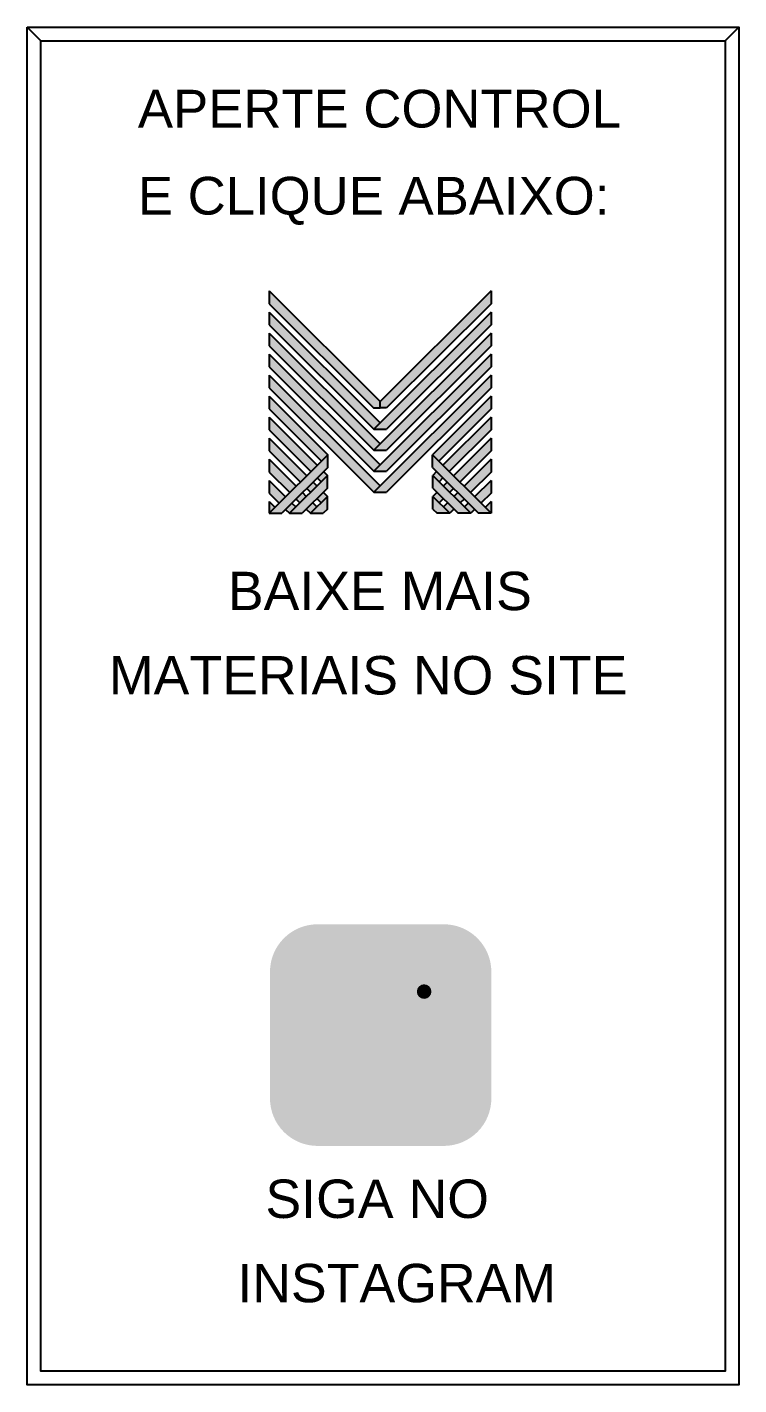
# Model space of a CAD drawing. Header units: millimetres. Extents: x 2237 to 13945, y -185 to 7152.
# Drawn here: x 10099 to 13945, y -185 to 7152 of the extents above; entities that cross this region are included whole.
import ezdxf

# ---------------------------------------------------------------- set-up
doc = ezdxf.new("R2010")
doc.units = ezdxf.units.MM
for name, color, linetype in [('BUCHA DE PASSAGEM', 20, 'Continuous'), ('logo01', 10, 'Continuous'), ('logo02', 250, 'Continuous')]:
    doc.layers.add(name, color=color, linetype=linetype)
doc.styles.get("Standard").update_dxf_attribs({"font": 'arial.ttf'})

# ---------------------------------------------------------------- blocks, each defined once
blk = doc.blocks.new('MESH')
at = {"layer": 'logo01'}
h = blk.add_hatch(color=256, dxfattribs=at)
h.dxf.hatch_style = 1
h.paths.add_polyline_path([(30046, 14087), (30046, 13835), (32119, 11769), (32248, 11769), (32248, 11893)])
h.paths.add_polyline_path([(30046, 13670), (30046, 13418), (32121, 11349), (32248, 11475)])
h.paths.add_polyline_path([(30046, 13253), (30046, 13001), (32121, 10932), (32248, 11058)])
h.paths.add_polyline_path([(30046, 12835), (30046, 12583), (32121, 10515), (32248, 10641)])
h.paths.add_polyline_path([(30046, 12418), (30046, 12166), (32121, 10097), (32248, 10223)])
h.paths.add_polyline_path([(30046, 12001), (30046, 11749), (31084, 10714), (31211, 10840)])
h.paths.add_polyline_path([(30046, 11583), (30046, 11331), (30875, 10505), (31001, 10631)])
h.paths.add_polyline_path([(30046, 11166), (30046, 10914), (30666, 10296), (30792, 10422)])
h.paths.add_polyline_path([(30046, 10749), (30046, 10497), (30456, 10088), (30583, 10214)])
h.paths.add_polyline_path([(30046, 10331), (30046, 10079), (30247, 9879), (30373, 10005)])
h.paths.add_polyline_path([(30164, 9796), (30046, 9914), (30046, 9679)])
h.paths.add_polyline_path([(30574, 9805), (30500, 9879), (30373, 9753), (30448, 9679)])
h.paths.add_polyline_path([(30784, 10013), (30709, 10088), (30583, 9962), (30657, 9887)])
h.paths.add_polyline_path([(30993, 9805), (30910, 9887), (30784, 9761), (30867, 9679)])
h.paths.add_polyline_path([(30993, 10222), (30918, 10296), (30792, 10170), (30867, 10096)])
h.paths.add_polyline_path([(31119, 10096), (30993, 9970), (31076, 9887), (31202, 10013)])
h.paths.add_polyline_path([(31202, 10431), (31128, 10505), (31001, 10379), (31076, 10305)], flags=17)
h.paths.add_polyline_path([(33284, 10840), (33284, 10588), (34196, 9679), (34449, 9679)])
h.paths.add_polyline_path([(33293, 10431), (33293, 10179), (33794, 9679), (34047, 9679)])
h.paths.add_polyline_path([(33293, 10013), (33293, 9761), (33376, 9679), (33628, 9679)], flags=17)
at = {"layer": 'logo02'}
h = blk.add_hatch(color=256, dxfattribs=at)
h.dxf.hatch_style = 1
h.paths.add_polyline_path([(34449, 13835), (34449, 14087), (32248, 11893), (32248, 11769), (32376, 11769)])
h.paths.add_polyline_path([(34449, 13418), (34449, 13670), (32121, 11349), (32374, 11349)])
h.paths.add_polyline_path([(34449, 13001), (34449, 13253), (32121, 10932), (32374, 10932)])
h.paths.add_polyline_path([(34449, 12583), (34449, 12835), (32121, 10515), (32374, 10515)])
h.paths.add_polyline_path([(34449, 12166), (34449, 12418), (32121, 10097), (32374, 10097)])
h.paths.add_polyline_path([(34449, 11749), (34449, 12001), (33284, 10840), (33411, 10714)], flags=17)
h.paths.add_polyline_path([(34449, 11331), (34449, 11583), (33494, 10631), (33620, 10505)], flags=17)
h.paths.add_polyline_path([(34449, 10914), (34449, 11166), (33703, 10422), (33829, 10296)], flags=17)
h.paths.add_polyline_path([(34449, 10497), (34449, 10749), (33912, 10214), (34039, 10088)])
h.paths.add_polyline_path([(34449, 10331), (34122, 10005), (34248, 9879), (34449, 10079)])
h.paths.add_polyline_path([(33577, 10296), (33502, 10222), (33628, 10096), (33703, 10170)])
h.paths.add_polyline_path([(33367, 10505), (33293, 10431), (33419, 10305), (33494, 10379)], flags=17)
h.paths.add_polyline_path([(33376, 10096), (33293, 10013), (33419, 9887), (33502, 9970)])
h.paths.add_polyline_path([(33786, 10088), (33711, 10013), (33838, 9887), (33912, 9962)])
h.paths.add_polyline_path([(33585, 9887), (33502, 9805), (33628, 9679), (33711, 9761)])
h.paths.add_polyline_path([(33995, 9879), (33921, 9805), (34047, 9679), (34122, 9753)])
h.paths.add_polyline_path([(34449, 9914), (34331, 9796), (34449, 9679)])
h.paths.add_polyline_path([(31202, 10013), (30867, 9679), (31119, 9679), (31202, 9761)], flags=17)
h.paths.add_polyline_path([(31202, 10179), (31202, 10431), (30448, 9679), (30701, 9679)])
h.paths.add_polyline_path([(31211, 10588), (31211, 10840), (30046, 9679), (30299, 9679)])
at = {"layer": 'logo01'}
for p, q in [((30046, 14087), (30046, 13835)), ((30046, 14087), (32248, 11893)), ((30046, 13835), (32119, 11769)), ((30046, 13670), (30046, 13418)), ((30046, 13670), (32248, 11475)), ((30046, 13418), (32121, 11349)), ((30046, 13253), (30046, 13001)), ((30046, 13253), (32248, 11058)), ((30046, 13001), (32121, 10932)), ((30046, 12835), (30046, 12583)), ((30046, 12835), (32248, 10641)), ((30046, 12583), (32121, 10515)), ((30046, 12418), (30046, 12166)), ((30046, 12418), (32248, 10223)), ((30046, 12166), (32121, 10097)), ((30046, 12001), (30046, 11749)), ((30046, 12001), (31211, 10840)), ((30046, 11749), (31084, 10714)), ((30046, 11583), (30046, 11331)), ((30046, 11583), (31001, 10631)), ((32119, 11769), (32248, 11769)), ((30046, 11331), (30875, 10505)), ((30046, 11166), (30046, 10914)), ((30046, 11166), (30792, 10422)), ((30046, 10914), (30666, 10296)), ((33284, 10840), (34449, 9679)), ((33284, 10588), (33284, 10840)), ((30046, 10749), (30046, 10497)), ((30046, 10749), (30583, 10214)), ((31128, 10505), (31202, 10431)), ((33284, 10588), (34196, 9679)), ((30046, 10497), (30456, 10088)), ((30046, 10331), (30046, 10079)), ((30046, 10331), (30373, 10005)), ((30918, 10296), (30993, 10222)), ((31001, 10379), (31076, 10305)), ((33293, 10431), (34047, 9679)), ((33293, 10179), (33293, 10431)), ((30046, 10079), (30247, 9879)), ((30583, 9962), (30657, 9887)), ((30709, 10088), (30784, 10013)), ((30792, 10170), (30867, 10096)), ((30993, 9970), (31076, 9887)), ((31119, 10096), (31202, 10013)), ((33293, 10179), (33794, 9679)), ((33293, 10013), (33628, 9679)), ((33293, 9761), (33293, 10013)), ((30046, 9914), (30046, 9679)), ((30046, 9914), (30164, 9796)), ((30373, 9753), (30448, 9679)), ((30500, 9879), (30574, 9805)), ((30784, 9761), (30867, 9679)), ((30910, 9887), (30993, 9805)), ((33293, 9761), (33376, 9679)), ((33628, 9679), (33376, 9679)), ((34047, 9679), (33794, 9679)), ((34449, 9679), (34196, 9679))]:
    blk.add_line(p, q, dxfattribs=at)
at = {"layer": 'logo02'}
for p, q in [((34449, 14087), (32248, 11893)), ((34449, 14087), (34449, 13835)), ((34449, 13835), (32376, 11769)), ((34449, 13670), (32121, 11349)), ((34449, 13670), (34449, 13418)), ((34449, 13253), (32121, 10932)), ((34449, 13418), (32374, 11349)), ((34449, 13253), (34449, 13001)), ((34449, 13001), (32374, 10932)), ((34449, 12835), (32121, 10515)), ((34449, 12835), (34449, 12583)), ((34449, 12418), (32121, 10097)), ((34449, 12583), (32374, 10515)), ((34449, 12418), (34449, 12166)), ((34449, 12166), (32374, 10097)), ((32248, 11769), (32248, 11893)), ((34449, 12001), (33284, 10840)), ((34449, 12001), (34449, 11749)), ((32376, 11769), (32248, 11769)), ((34449, 11749), (33411, 10714)), ((34449, 11583), (33494, 10631)), ((34449, 11583), (34449, 11331)), ((32121, 11349), (32374, 11349)), ((34449, 11331), (33620, 10505)), ((34449, 11166), (33703, 10422)), ((34449, 11166), (34449, 10914)), ((31211, 10840), (30046, 9679)), ((31211, 10588), (31211, 10840)), ((32121, 10932), (32374, 10932)), ((34449, 10914), (33829, 10296)), ((31211, 10588), (30299, 9679)), ((32121, 10515), (32374, 10515)), ((33367, 10505), (33293, 10431)), ((34449, 10749), (33912, 10214)), ((34449, 10749), (34449, 10497)), ((31202, 10431), (30448, 9679)), ((31202, 10179), (31202, 10431)), ((33494, 10379), (33419, 10305)), ((33577, 10296), (33502, 10222)), ((34449, 10497), (34039, 10088)), ((34449, 10331), (34122, 10005)), ((34449, 10331), (34449, 10079)), ((31202, 10179), (30701, 9679)), ((31202, 10013), (30867, 9679)), ((31202, 9761), (31202, 10013)), ((32121, 10097), (32374, 10097)), ((33376, 10096), (33293, 10013)), ((33502, 9970), (33419, 9887)), ((33703, 10170), (33628, 10096)), ((33786, 10088), (33711, 10013)), ((33912, 9962), (33838, 9887)), ((34449, 10079), (34248, 9879)), ((31202, 9761), (31119, 9679)), ((33585, 9887), (33502, 9805)), ((33711, 9761), (33628, 9679)), ((33995, 9879), (33921, 9805)), ((34122, 9753), (34047, 9679)), ((34449, 9914), (34331, 9796)), ((34449, 9914), (34449, 9679)), ((30046, 9679), (30299, 9679)), ((30448, 9679), (30701, 9679)), ((30867, 9679), (31119, 9679))]:
    blk.add_line(p, q, dxfattribs=at)

msp = doc.modelspace()

# ---------------------------------------------------------------- hatches: boundary and pattern name
at = {"layer": 'BUCHA DE PASSAGEM'}
h = msp.add_hatch(color=18, dxfattribs=at)
h.dxf.hatch_style = 1
h.paths.add_polyline_path([(12350.4, 2303.5), (11668, 2303.5, 0.414214), (11411, 2046.6), (11411, 1362.7, 0.414214), (11668, 1105.8), (12350.4, 1105.8, 0.414214), (12607.4, 1362.7), (12607.4, 2046.6, 0.414214)])
h.paths.add_polyline_path([(11843.2, 2137.1), (12175.2, 2137.1, -0.414214), (12440.9, 1871.3), (12440.9, 1538, -0.414214), (12175.2, 1272.2), (11843.2, 1272.2, -0.414214), (11577.5, 1538), (11577.5, 1871.3, -0.414214)], flags=16)
h.paths.add_polyline_path([(11843.2, 2058.1), (12175.2, 2058.1, -0.414214), (12362, 1871.3), (12362, 1538, -0.414214), (12175.2, 1351.2), (11843.2, 1351.2, -0.414214), (11656.4, 1538), (11656.4, 1871.3, -0.414214)], flags=0)
h.paths.add_polyline_path([(12212.6, 1704.7, -1), (11805.8, 1704.7, -1)], flags=0)
h.paths.add_polyline_path([(12133.6, 1704.7, -1), (11884.8, 1704.7, -1)], flags=0)
h.paths.add_polyline_path([(12283.5, 1939.8, -1), (12204.6, 1939.8, -1)], flags=0)
h.paths.add_polyline_path([(12175.2, 2058.1), (11843.2, 2058.1, 0.414214), (11656.4, 1871.3), (11656.4, 1538, 0.414214), (11843.2, 1351.2), (12175.2, 1351.2, 0.414214), (12362, 1538), (12362, 1871.3, 0.414214)], flags=0)
h.paths.add_polyline_path([(11884.8, 1704.7, 1), (12133.6, 1704.7, 1)], flags=0)
h = msp.add_hatch(color=0, dxfattribs=at)
h.dxf.hatch_style = 1
h.paths.add_polyline_path([(11843.2, 2137.1, 0.414214), (11577.5, 1871.3), (11577.5, 1538, 0.414214), (11843.2, 1272.2), (12175.2, 1272.2, 0.414214), (12440.9, 1538), (12440.9, 1871.3, 0.414214), (12175.2, 2137.1)])
h.paths.add_polyline_path([(12283.5, 1939.8, -1), (12204.6, 1939.8, -1)], flags=16)
h.paths.add_polyline_path([(12212.6, 1704.7, -1), (11805.8, 1704.7, -1)], flags=16)
h.paths.add_polyline_path([(12133.6, 1704.7, -1), (11884.8, 1704.7, -1)], flags=0)
h = msp.add_hatch(color=18, dxfattribs=at)
h.dxf.hatch_style = 1
h.paths.add_polyline_path([(12175.2, 2058.1), (11843.2, 2058.1, 0.414214), (11656.4, 1871.3), (11656.4, 1538, 0.414214), (11843.2, 1351.2), (12175.2, 1351.2, 0.414214), (12362, 1538), (12362, 1871.3, 0.414214)])
h.paths.add_polyline_path([(12212.6, 1704.7, -1), (11805.8, 1704.7, -1)], flags=16)
h.paths.add_polyline_path([(12133.6, 1704.7, -1), (11884.8, 1704.7, -1)], flags=0)
h.paths.add_polyline_path([(12204.6, 1939.8, -1), (12283.5, 1939.8, -1)], flags=16)
h.paths.add_polyline_path([(12133.6, 1704.7, 1), (11884.8, 1704.7, 1)], flags=0)
h = msp.add_hatch(color=0, dxfattribs=at)
h.dxf.hatch_style = 1
h.paths.add_polyline_path([(11805.8, 1704.7, 1), (12212.6, 1704.7, 1)])
h.paths.add_polyline_path([(12133.6, 1704.7, -1), (11884.8, 1704.7, -1)], flags=16)
h = msp.add_hatch(color=0, dxfattribs=at)
h.dxf.hatch_style = 1
h.paths.add_polyline_path([(12283.5, 1939.8, 1), (12204.6, 1939.8, 1)])
h = msp.add_hatch(color=18, dxfattribs=at)
h.dxf.hatch_style = 1
h.paths.add_polyline_path([(11884.8, 1704.7, 1), (12133.6, 1704.7, 1)])

# ---------------------------------------------------------------- linework, layer by layer
for p, q in [((10172.3, 7078), (10098.7, 7151.6)), ((13871.3, 7078), (13944.9, 7151.6))]:
    msp.add_line(p, q, dxfattribs=at)
for points in [[(10098.7, 7151.6), (13944.9, 7151.6), (13944.9, -185.4), (10098.7, -185.4)], [(10172.3, 7078), (13871.3, 7078), (13871.3, -111.8), (10172.3, -111.8)]]:
    msp.add_lwpolyline(points, close=True, dxfattribs=at)

# ---------------------------------------------------------------- block references
at = {"xscale": 0.2725110260821706, "yscale": 0.2725110260821706, "zscale": 0.2725110260821706}
msp.add_blockref('MESH', (3218.4, 1887), dxfattribs=at)

# ---------------------------------------------------------------- texts
at = {"layer": 'BUCHA DE PASSAGEM'}
for s, height, p in [('APERTE CONTROL', 203.872, (10697.2, 6609.3)), ('E CLIQUE ABAIXO:', 203.872, (10697.2, 6138.8)), ('BAIXE MAIS', 207.54, (11183.2, 4001.1)), ('MATERIAIS NO SITE', 207.543, (10540.4, 3545.6)), ('SIGA NO', 207.54, (11386.3, 716.4)), ('INSTAGRAM', 207.54, (11234.3, 260.9))]:
    msp.add_text(s, height=height, dxfattribs=at).set_placement(p)

doc.saveas('drawing.dxf')
